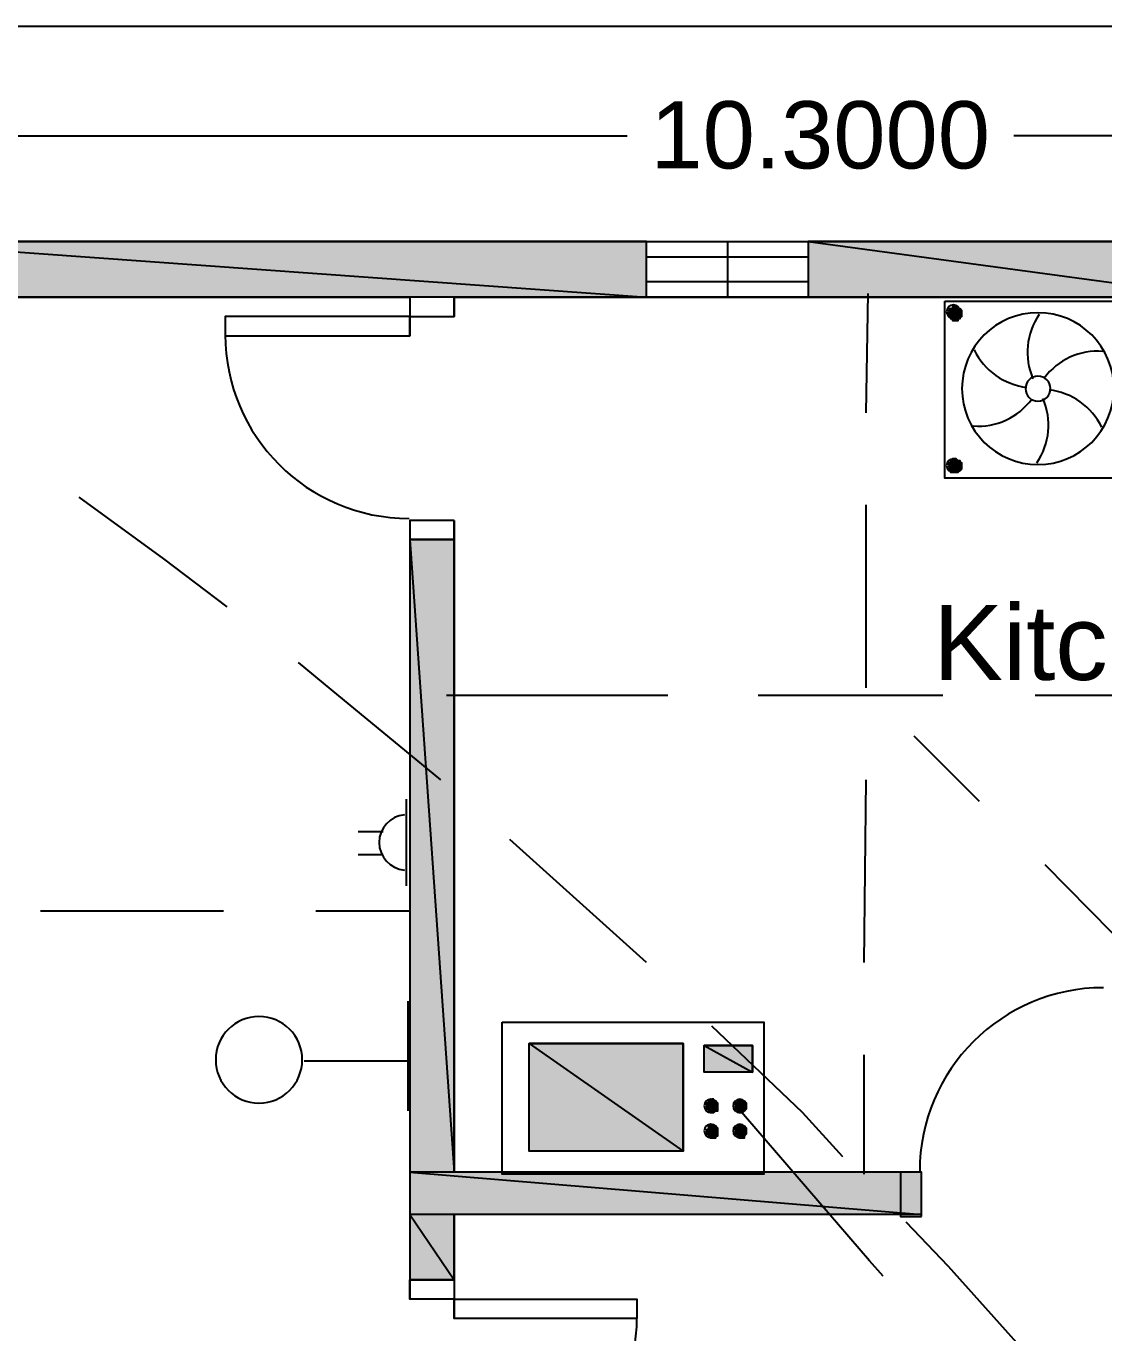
# Model space of a CAD drawing. Header units: millimetres. Extents: x 68 to 342, y 10 to 204.
# Drawn here: x 109.4 to 133.12, y 174.9 to 203.66 of the extents above; entities that cross this region are included whole.
import ezdxf

# ---------------------------------------------------------------- set-up
doc = ezdxf.new("R2010")
doc.units = ezdxf.units.MM
doc.styles.add('Arial$001H0', font='arial.ttf')

msp = doc.modelspace()

# ---------------------------------------------------------------- hatches: boundary and pattern name
at = {"true_color": 0x000008}
h = msp.add_hatch(color=8, dxfattribs=at)
h.paths.add_polyline_path([(123.054, 198.922), (105.993, 198.922), (123.054, 197.694)])
h.paths.add_polyline_path([(105.993, 198.922), (123.054, 197.694), (105.993, 197.694)])
h = msp.add_hatch(color=8, dxfattribs=at)
h.paths.add_polyline_path([(135.669, 198.922), (126.61, 198.922), (135.669, 197.694)])
h.paths.add_polyline_path([(126.61, 198.922), (135.669, 197.694), (126.61, 197.694)])
at = {"true_color": 0x939598}
h = msp.add_hatch(color=252, dxfattribs=at)
h.paths.add_polyline_path([(129.954, 197.44), (129.742, 197.44)])
h.paths.add_polyline_path([(129.742, 197.44), (129.954, 197.44), (129.7, 197.44)])
h = msp.add_hatch(color=252, dxfattribs=at)
h.paths.add_polyline_path([(129.954, 197.44), (129.7, 197.44), (129.996, 197.398)])
h.paths.add_polyline_path([(129.7, 197.44), (129.996, 197.398), (129.7, 197.398)])
h = msp.add_hatch(color=252, dxfattribs=at)
h.paths.add_polyline_path([(129.996, 197.398), (129.7, 197.398), (129.996, 197.355)])
h.paths.add_polyline_path([(129.7, 197.398), (129.996, 197.355), (129.7, 197.355)])
h = msp.add_hatch(color=252, dxfattribs=at)
h.paths.add_polyline_path([(129.996, 197.355), (129.7, 197.355), (129.996, 197.313)])
h.paths.add_polyline_path([(129.7, 197.355), (129.996, 197.313), (129.7, 197.313)])
h = msp.add_hatch(color=252, dxfattribs=at)
h.paths.add_polyline_path([(129.912, 197.482), (129.785, 197.482), (129.912, 197.44)])
h.paths.add_polyline_path([(129.785, 197.482), (129.912, 197.44), (129.742, 197.44)])
h = msp.add_hatch(color=252, dxfattribs=at)
h.paths.add_polyline_path([(129.954, 197.44), (129.742, 197.44)])
h.paths.add_polyline_path([(129.954, 197.44), (129.742, 197.44), (129.912, 197.44)])
h = msp.add_hatch(color=252, dxfattribs=at)
h.paths.add_polyline_path([(129.869, 197.482), (129.827, 197.482)])
h.paths.add_polyline_path([(129.827, 197.482), (129.869, 197.482), (129.785, 197.482)])
h = msp.add_hatch(color=252, dxfattribs=at)
h.paths.add_polyline_path([(129.912, 197.482), (129.785, 197.482)])
h.paths.add_polyline_path([(129.912, 197.482), (129.785, 197.482), (129.869, 197.482)])
h = msp.add_hatch(color=252, dxfattribs=at)
h.paths.add_polyline_path([(129.996, 197.313), (129.7, 197.313), (129.996, 197.271)])
h.paths.add_polyline_path([(129.7, 197.313), (129.996, 197.271), (129.7, 197.271)])
h = msp.add_hatch(color=252, dxfattribs=at)
h.paths.add_polyline_path([(129.954, 197.271), (129.7, 197.271)])
h.paths.add_polyline_path([(129.954, 197.271), (129.7, 197.271), (129.996, 197.271)])
h = msp.add_hatch(color=252, dxfattribs=at)
h.paths.add_polyline_path([(129.954, 197.271), (129.7, 197.271), (129.954, 197.228)])
h.paths.add_polyline_path([(129.7, 197.271), (129.954, 197.228), (129.742, 197.228)])
h = msp.add_hatch(color=252, dxfattribs=at)
h.paths.add_polyline_path([(129.912, 197.228), (129.742, 197.228)])
h.paths.add_polyline_path([(129.912, 197.228), (129.742, 197.228), (129.954, 197.228)])
h = msp.add_hatch(color=252, dxfattribs=at)
h.paths.add_polyline_path([(129.912, 197.228), (129.742, 197.228), (129.912, 197.186)])
h.paths.add_polyline_path([(129.742, 197.228), (129.912, 197.186), (129.785, 197.186)])
h = msp.add_hatch(color=252, dxfattribs=at)
h.paths.add_polyline_path([(129.869, 197.186), (129.785, 197.186)])
h.paths.add_polyline_path([(129.869, 197.186), (129.785, 197.186), (129.912, 197.186)])
h = msp.add_hatch(color=252, dxfattribs=at)
h.paths.add_polyline_path([(129.869, 197.186), (129.785, 197.186)])
h.paths.add_polyline_path([(129.785, 197.186), (129.869, 197.186), (129.827, 197.186)])
h = msp.add_hatch(color=252, dxfattribs=at)
h.paths.add_polyline_path([(129.954, 194.096), (129.742, 194.096), (129.954, 194.053)])
h.paths.add_polyline_path([(129.742, 194.096), (129.954, 194.053), (129.7, 194.053)])
h = msp.add_hatch(color=252, dxfattribs=at)
h.paths.add_polyline_path([(129.996, 194.053), (129.7, 194.053)])
h.paths.add_polyline_path([(129.996, 194.053), (129.7, 194.053), (129.954, 194.053)])
h = msp.add_hatch(color=252, dxfattribs=at)
h.paths.add_polyline_path([(129.996, 194.053), (129.7, 194.053), (129.996, 194.011)])
h.paths.add_polyline_path([(129.7, 194.053), (129.996, 194.011), (129.7, 194.011)])
h = msp.add_hatch(color=252, dxfattribs=at)
h.paths.add_polyline_path([(129.996, 194.011), (129.7, 194.011), (129.996, 193.969)])
h.paths.add_polyline_path([(129.7, 194.011), (129.996, 193.969), (129.7, 193.969)])
h = msp.add_hatch(color=252, dxfattribs=at)
h.paths.add_polyline_path([(129.996, 193.969), (129.7, 193.969), (129.996, 193.926)])
h.paths.add_polyline_path([(129.7, 193.969), (129.996, 193.926), (129.7, 193.926)])
h = msp.add_hatch(color=252, dxfattribs=at)
h.paths.add_polyline_path([(129.996, 193.926), (129.7, 193.926), (129.954, 193.884)])
h.paths.add_polyline_path([(129.7, 193.926), (129.954, 193.884), (129.7, 193.884)])
h = msp.add_hatch(color=252, dxfattribs=at)
h.paths.add_polyline_path([(129.954, 193.884), (129.7, 193.884)])
h.paths.add_polyline_path([(129.7, 193.884), (129.954, 193.884), (129.742, 193.884)])
h = msp.add_hatch(color=252, dxfattribs=at)
h.paths.add_polyline_path([(129.912, 194.096), (129.785, 194.096)])
h.paths.add_polyline_path([(129.785, 194.096), (129.912, 194.096), (129.742, 194.096)])
h = msp.add_hatch(color=252, dxfattribs=at)
h.paths.add_polyline_path([(129.954, 194.096), (129.742, 194.096)])
h.paths.add_polyline_path([(129.954, 194.096), (129.742, 194.096), (129.912, 194.096)])
h = msp.add_hatch(color=252, dxfattribs=at)
h.paths.add_polyline_path([(129.954, 193.884), (129.742, 193.884), (129.912, 193.842)])
h.paths.add_polyline_path([(129.742, 193.884), (129.912, 193.842), (129.742, 193.842)])
h = msp.add_hatch(color=252, dxfattribs=at)
h.paths.add_polyline_path([(129.869, 194.138), (129.827, 194.138)])
h.paths.add_polyline_path([(129.827, 194.138), (129.869, 194.138), (129.785, 194.138)])
h = msp.add_hatch(color=252, dxfattribs=at)
h.paths.add_polyline_path([(129.869, 194.138), (129.785, 194.138), (129.912, 194.096)])
h.paths.add_polyline_path([(129.785, 194.138), (129.912, 194.096), (129.785, 194.096)])
h = msp.add_hatch(color=252, dxfattribs=at)
h.paths.add_polyline_path([(129.912, 193.842), (129.742, 193.842)])
h.paths.add_polyline_path([(129.742, 193.842), (129.912, 193.842), (129.785, 193.842)])
h = msp.add_hatch(color=252, dxfattribs=at)
h.paths.add_polyline_path([(129.869, 193.842), (129.785, 193.842)])
h.paths.add_polyline_path([(129.869, 193.842), (129.785, 193.842), (129.912, 193.842)])
h = msp.add_hatch(color=252, dxfattribs=at)
h.paths.add_polyline_path([(129.869, 193.842), (129.785, 193.842)])
h.paths.add_polyline_path([(129.785, 193.842), (129.869, 193.842), (129.827, 193.842)])
at = {"true_color": 0x000008}
h = msp.add_hatch(color=8, dxfattribs=at)
h.paths.add_polyline_path([(118.82, 192.36), (117.847, 192.36), (118.82, 178.432)])
h.paths.add_polyline_path([(117.847, 192.36), (118.82, 178.432), (117.847, 178.432)])
at = {"true_color": 0x000007}
h = msp.add_hatch(color=7, dxfattribs=at)
h.paths.add_polyline_path([(123.858, 181.269), (120.471, 181.269), (123.858, 178.898)])
h.paths.add_polyline_path([(120.471, 181.269), (123.858, 178.898), (120.471, 178.898)])
h = msp.add_hatch(color=7, dxfattribs=at)
h.paths.add_polyline_path([(125.382, 181.226), (124.324, 181.226), (125.382, 180.634)])
h.paths.add_polyline_path([(124.324, 181.226), (125.382, 180.634), (124.324, 180.634)])
h = msp.add_hatch(color=7, dxfattribs=at)
h.paths.add_polyline_path([(124.62, 179.956), (124.408, 179.956)])
h.paths.add_polyline_path([(124.408, 179.956), (124.62, 179.956), (124.366, 179.956)])
h = msp.add_hatch(color=7, dxfattribs=at)
h.paths.add_polyline_path([(124.62, 179.956), (124.366, 179.956), (124.62, 179.914)])
h.paths.add_polyline_path([(124.366, 179.956), (124.62, 179.914), (124.366, 179.914)])
h = msp.add_hatch(color=7, dxfattribs=at)
h.paths.add_polyline_path([(124.62, 179.914), (124.366, 179.914), (124.62, 179.872)])
h.paths.add_polyline_path([(124.366, 179.914), (124.62, 179.872), (124.366, 179.872)])
h = msp.add_hatch(color=7, dxfattribs=at)
h.paths.add_polyline_path([(124.62, 179.872), (124.366, 179.872), (124.62, 179.829)])
h.paths.add_polyline_path([(124.366, 179.872), (124.62, 179.829), (124.366, 179.829)])
h = msp.add_hatch(color=7, dxfattribs=at)
h.paths.add_polyline_path([(124.62, 179.829), (124.366, 179.829)])
h.paths.add_polyline_path([(124.366, 179.829), (124.62, 179.829), (124.408, 179.829)])
h = msp.add_hatch(color=7, dxfattribs=at)
h.paths.add_polyline_path([(124.578, 179.999), (124.451, 179.999)])
h.paths.add_polyline_path([(124.451, 179.999), (124.578, 179.999), (124.408, 179.999)])
h = msp.add_hatch(color=7, dxfattribs=at)
h.paths.add_polyline_path([(124.578, 179.999), (124.408, 179.999), (124.62, 179.956)])
h.paths.add_polyline_path([(124.408, 179.999), (124.62, 179.956), (124.408, 179.956)])
h = msp.add_hatch(color=7, dxfattribs=at)
h.paths.add_polyline_path([(124.62, 179.829), (124.408, 179.829), (124.62, 179.787)])
h.paths.add_polyline_path([(124.408, 179.829), (124.62, 179.787), (124.408, 179.787)])
h = msp.add_hatch(color=7, dxfattribs=at)
h.paths.add_polyline_path([(124.578, 179.787), (124.408, 179.787)])
h.paths.add_polyline_path([(124.578, 179.787), (124.408, 179.787), (124.62, 179.787)])
h = msp.add_hatch(color=7, dxfattribs=at)
h.paths.add_polyline_path([(124.578, 179.787), (124.408, 179.787)])
h.paths.add_polyline_path([(124.408, 179.787), (124.578, 179.787), (124.451, 179.787)])
h = msp.add_hatch(color=7, dxfattribs=at)
h.paths.add_polyline_path([(124.535, 180.041), (124.493, 180.041), (124.535, 179.999)])
h.paths.add_polyline_path([(124.493, 180.041), (124.535, 179.999), (124.451, 179.999)])
h = msp.add_hatch(color=7, dxfattribs=at)
h.paths.add_polyline_path([(124.578, 179.999), (124.451, 179.999)])
h.paths.add_polyline_path([(124.578, 179.999), (124.451, 179.999), (124.535, 179.999)])
h = msp.add_hatch(color=7, dxfattribs=at)
h.paths.add_polyline_path([(124.578, 179.787), (124.451, 179.787), (124.535, 179.745)])
h.paths.add_polyline_path([(124.451, 179.787), (124.535, 179.745), (124.451, 179.745)])
h = msp.add_hatch(color=7, dxfattribs=at)
h.paths.add_polyline_path([(125.213, 179.956), (125.043, 179.956), (125.255, 179.956)])
h.paths.add_polyline_path([(125.043, 179.956), (125.255, 179.956), (125.001, 179.956)])
h = msp.add_hatch(color=7, dxfattribs=at)
h.paths.add_polyline_path([(125.255, 179.956), (125.001, 179.956), (125.255, 179.914)])
h.paths.add_polyline_path([(125.001, 179.956), (125.255, 179.914), (125.001, 179.914)])
h = msp.add_hatch(color=7, dxfattribs=at)
h.paths.add_polyline_path([(125.255, 179.914), (125.001, 179.914), (125.255, 179.872)])
h.paths.add_polyline_path([(125.001, 179.914), (125.255, 179.872), (125.001, 179.872)])
h = msp.add_hatch(color=7, dxfattribs=at)
h.paths.add_polyline_path([(125.255, 179.872), (125.001, 179.872), (125.255, 179.829)])
h.paths.add_polyline_path([(125.001, 179.872), (125.255, 179.829), (125.001, 179.829)])
h = msp.add_hatch(color=7, dxfattribs=at)
h.paths.add_polyline_path([(125.255, 179.829), (125.001, 179.829), (125.213, 179.787)])
h.paths.add_polyline_path([(125.001, 179.829), (125.213, 179.787), (125.043, 179.787)])
h = msp.add_hatch(color=7, dxfattribs=at)
h.paths.add_polyline_path([(125.213, 179.999), (125.086, 179.999)])
h.paths.add_polyline_path([(125.086, 179.999), (125.213, 179.999), (125.043, 179.999)])
h = msp.add_hatch(color=7, dxfattribs=at)
h.paths.add_polyline_path([(125.213, 179.999), (125.043, 179.999), (125.213, 179.956)])
h.paths.add_polyline_path([(125.043, 179.999), (125.213, 179.956), (125.043, 179.956)])
h = msp.add_hatch(color=7, dxfattribs=at)
h.paths.add_polyline_path([(125.213, 179.787), (125.043, 179.787)])
h.paths.add_polyline_path([(125.043, 179.787), (125.213, 179.787), (125.086, 179.787)])
h = msp.add_hatch(color=7, dxfattribs=at)
h.paths.add_polyline_path([(125.17, 179.999), (125.128, 180.041)])
h.paths.add_polyline_path([(125.128, 180.041), (125.17, 179.999), (125.086, 179.999)])
h = msp.add_hatch(color=7, dxfattribs=at)
h.paths.add_polyline_path([(125.213, 179.999), (125.086, 179.999)])
h.paths.add_polyline_path([(125.213, 179.999), (125.086, 179.999), (125.17, 179.999)])
h = msp.add_hatch(color=7, dxfattribs=at)
h.paths.add_polyline_path([(125.213, 179.787), (125.086, 179.787), (125.17, 179.745)])
h.paths.add_polyline_path([(125.086, 179.787), (125.17, 179.745), (125.086, 179.745)])
h = msp.add_hatch(color=7, dxfattribs=at)
h.paths.add_polyline_path([(124.535, 179.745), (124.451, 179.745)])
h.paths.add_polyline_path([(124.451, 179.745), (124.535, 179.745), (124.493, 179.745)])
h = msp.add_hatch(color=7, dxfattribs=at)
h.paths.add_polyline_path([(125.128, 179.745), (125.086, 179.745)])
h.paths.add_polyline_path([(125.128, 179.745), (125.086, 179.745), (125.17, 179.745)])
h = msp.add_hatch(color=7, dxfattribs=at)
h.paths.add_polyline_path([(124.62, 179.406), (124.408, 179.406), (124.62, 179.364)])
h.paths.add_polyline_path([(124.408, 179.406), (124.62, 179.364), (124.366, 179.364)])
h = msp.add_hatch(color=7, dxfattribs=at)
h.paths.add_polyline_path([(124.62, 179.364), (124.366, 179.364), (124.62, 179.321)])
h.paths.add_polyline_path([(124.366, 179.364), (124.62, 179.321), (124.366, 179.321)])
h = msp.add_hatch(color=7, dxfattribs=at)
h.paths.add_polyline_path([(124.62, 179.321), (124.366, 179.321), (124.62, 179.279)])
h.paths.add_polyline_path([(124.366, 179.321), (124.62, 179.279), (124.366, 179.279)])
h = msp.add_hatch(color=7, dxfattribs=at)
h.paths.add_polyline_path([(124.62, 179.279), (124.366, 179.279)])
h.paths.add_polyline_path([(124.366, 179.279), (124.62, 179.279), (124.408, 179.279)])
h = msp.add_hatch(color=7, dxfattribs=at)
h.paths.add_polyline_path([(124.578, 179.448), (124.451, 179.448)])
h.paths.add_polyline_path([(124.451, 179.448), (124.578, 179.448), (124.408, 179.448)])
h = msp.add_hatch(color=7, dxfattribs=at)
h.paths.add_polyline_path([(124.578, 179.448), (124.408, 179.448), (124.62, 179.406)])
h.paths.add_polyline_path([(124.408, 179.448), (124.62, 179.406), (124.408, 179.406)])
h = msp.add_hatch(color=7, dxfattribs=at)
h.paths.add_polyline_path([(124.62, 179.279), (124.408, 179.279), (124.62, 179.237)])
h.paths.add_polyline_path([(124.408, 179.279), (124.62, 179.237), (124.408, 179.237)])
h = msp.add_hatch(color=7, dxfattribs=at)
h.paths.add_polyline_path([(124.578, 179.237), (124.408, 179.237)])
h.paths.add_polyline_path([(124.578, 179.237), (124.408, 179.237), (124.62, 179.237)])
h = msp.add_hatch(color=7, dxfattribs=at)
h.paths.add_polyline_path([(124.578, 179.237), (124.408, 179.237), (124.578, 179.194)])
h.paths.add_polyline_path([(124.408, 179.237), (124.578, 179.194), (124.451, 179.194)])
h = msp.add_hatch(color=7, dxfattribs=at)
h.paths.add_polyline_path([(124.535, 179.448), (124.493, 179.448)])
h.paths.add_polyline_path([(124.493, 179.448), (124.535, 179.448), (124.451, 179.448)])
h = msp.add_hatch(color=7, dxfattribs=at)
h.paths.add_polyline_path([(124.578, 179.448), (124.451, 179.448)])
h.paths.add_polyline_path([(124.578, 179.448), (124.451, 179.448), (124.535, 179.448)])
h = msp.add_hatch(color=7, dxfattribs=at)
h.paths.add_polyline_path([(125.213, 179.406), (125.043, 179.406), (125.255, 179.406)])
h.paths.add_polyline_path([(125.043, 179.406), (125.255, 179.406), (125.001, 179.406)])
h = msp.add_hatch(color=7, dxfattribs=at)
h.paths.add_polyline_path([(125.255, 179.406), (125.001, 179.406), (125.255, 179.364)])
h.paths.add_polyline_path([(125.001, 179.406), (125.255, 179.364), (125.001, 179.364)])
h = msp.add_hatch(color=7, dxfattribs=at)
h.paths.add_polyline_path([(125.255, 179.364), (125.001, 179.364), (125.255, 179.321)])
h.paths.add_polyline_path([(125.001, 179.364), (125.255, 179.321), (125.001, 179.321)])
h = msp.add_hatch(color=7, dxfattribs=at)
h.paths.add_polyline_path([(125.255, 179.321), (125.001, 179.321), (125.255, 179.279)])
h.paths.add_polyline_path([(125.001, 179.321), (125.255, 179.279), (125.001, 179.279)])
h = msp.add_hatch(color=7, dxfattribs=at)
h.paths.add_polyline_path([(125.255, 179.279), (125.001, 179.279), (125.213, 179.237)])
h.paths.add_polyline_path([(125.001, 179.279), (125.213, 179.237), (125.043, 179.237)])
h = msp.add_hatch(color=7, dxfattribs=at)
h.paths.add_polyline_path([(125.213, 179.448), (125.086, 179.448)])
h.paths.add_polyline_path([(125.086, 179.448), (125.213, 179.448), (125.043, 179.448)])
h = msp.add_hatch(color=7, dxfattribs=at)
h.paths.add_polyline_path([(125.213, 179.448), (125.043, 179.448), (125.213, 179.406)])
h.paths.add_polyline_path([(125.043, 179.448), (125.213, 179.406), (125.043, 179.406)])
h = msp.add_hatch(color=7, dxfattribs=at)
h.paths.add_polyline_path([(125.213, 179.237), (125.043, 179.237), (125.213, 179.194)])
h.paths.add_polyline_path([(125.043, 179.237), (125.213, 179.194), (125.086, 179.194)])
h = msp.add_hatch(color=7, dxfattribs=at)
h.paths.add_polyline_path([(125.17, 179.448), (125.128, 179.448)])
h.paths.add_polyline_path([(125.128, 179.448), (125.17, 179.448), (125.086, 179.448)])
h = msp.add_hatch(color=7, dxfattribs=at)
h.paths.add_polyline_path([(125.213, 179.448), (125.086, 179.448)])
h.paths.add_polyline_path([(125.213, 179.448), (125.086, 179.448), (125.17, 179.448)])
h = msp.add_hatch(color=7, dxfattribs=at)
h.paths.add_polyline_path([(124.535, 179.194), (124.451, 179.194)])
h.paths.add_polyline_path([(124.535, 179.194), (124.451, 179.194), (124.578, 179.194)])
h = msp.add_hatch(color=7, dxfattribs=at)
h.paths.add_polyline_path([(124.535, 179.194), (124.451, 179.194)])
h.paths.add_polyline_path([(124.451, 179.194), (124.535, 179.194), (124.493, 179.194)])
h = msp.add_hatch(color=7, dxfattribs=at)
h.paths.add_polyline_path([(125.17, 179.194), (125.086, 179.194)])
h.paths.add_polyline_path([(125.17, 179.194), (125.086, 179.194), (125.213, 179.194)])
h = msp.add_hatch(color=7, dxfattribs=at)
h.paths.add_polyline_path([(125.128, 179.194), (125.086, 179.194)])
h.paths.add_polyline_path([(125.128, 179.194), (125.086, 179.194), (125.17, 179.194)])
at = {"true_color": 0x000008}
h = msp.add_hatch(color=8, dxfattribs=at)
h.paths.add_polyline_path([(129.107, 178.432), (117.847, 178.432), (129.107, 177.501)])
h.paths.add_polyline_path([(117.847, 178.432), (129.107, 177.501), (117.847, 177.501)])
h = msp.add_hatch(color=8, dxfattribs=at)
h.paths.add_polyline_path([(118.82, 177.501), (117.847, 177.501), (118.82, 176.062)])
h.paths.add_polyline_path([(117.847, 177.501), (118.82, 176.062), (117.847, 176.062)])

# ---------------------------------------------------------------- linework, layer by layer
at = {"color": 7, "linetype": 'Continuous', "lineweight": 25, "true_color": 0x000007}
for p, q in [((78.604, 201.25), (122.63, 201.25)), ((175.166, 201.25), (131.139, 201.25)), ((87.451, 197.694), (117.847, 197.694)), ((87.451, 197.694), (117.847, 197.694)), ((107.856, 197.694), (109.719, 197.694)), ((117.847, 197.694), (117.847, 196.847)), ((118.82, 197.694), (130.928, 197.694)), ((118.82, 197.694), (118.82, 197.271)), ((118.82, 197.694), (130.928, 197.694)), ((118.82, 197.271), (118.82, 197.694)), ((130.928, 197.694), (131.901, 197.694)), ((131.901, 197.694), (143.077, 197.694)), ((117.847, 192.783), (117.847, 175.638)), ((118.82, 192.783), (118.82, 178.432)), ((117.762, 186.645), (117.762, 184.74)), ((117.254, 185.925), (116.704, 185.925)), ((117.254, 185.417), (116.704, 185.417)), ((117.804, 179.787), (117.804, 182.2)), ((115.518, 180.888), (117.804, 180.888)), ((118.82, 177.501), (118.82, 175.215)), ((129.107, 177.501), (118.82, 177.501))]:
    msp.add_line(p, q, dxfattribs=at)
at = {"color": 3, "linetype": 'Continuous', "lineweight": 25, "true_color": 0x000003}
for p, q in [((123.054, 198.922), (126.61, 198.922)), ((123.054, 197.694), (123.054, 198.922)), ((124.832, 198.922), (124.832, 197.694)), ((123.054, 198.583), (126.61, 198.583)), ((126.61, 198.033), (123.054, 198.033))]:
    msp.add_line(p, q, dxfattribs=at)
at = {"color": 5, "linetype": 'Continuous', "lineweight": 25, "true_color": 0x000005}
for p, q in [((127.922, 197.779), (127.88, 195.154)), ((127.88, 193.122), (127.88, 189.1)), ((123.519, 188.931), (118.651, 188.931)), ((129.573, 188.931), (125.509, 188.931)), ((135.627, 188.931), (131.605, 188.931)), ((128.938, 188.042), (130.377, 186.603)), ((127.88, 187.068), (127.837, 183.047)), ((131.817, 185.206), (134.653, 182.327)), ((109.719, 184.19), (113.74, 184.19)), ((115.772, 184.19), (117.847, 184.19)), ((127.837, 181.015), (127.837, 178.39))]:
    msp.add_line(p, q, dxfattribs=at)
at = {"color": 1, "linetype": 'Continuous', "lineweight": 25, "true_color": 0x000001}
msp.add_line((123.054, 183.047), (120.048, 185.756), dxfattribs=at)
at = {"color": 7, "linetype": 'Continuous', "lineweight": 25, "true_color": 0x000007}
for points in [[(68.19, 203.663), (303.309, 203.663), (303.309, 10.03), (68.19, 10.03)], [(129.615, 197.609), (133.722, 197.609), (133.722, 193.715), (129.615, 193.715)], [(119.879, 181.734), (125.636, 181.734), (125.636, 178.39), (119.879, 178.39)], [(120.471, 181.269), (123.858, 181.269), (123.858, 178.898), (120.471, 178.898)], [(124.324, 181.226), (125.382, 181.226), (125.382, 180.634), (124.324, 180.634)]]:
    msp.add_lwpolyline(points, close=True, dxfattribs=at)
for points in [[(77.164, 198.922), (176.648, 198.922), (176.648, 137.454)], [(131.901, 197.694), (143.077, 197.694), (143.077, 197.271)], [(129.107, 178.432), (118.82, 178.432), (118.82, 192.783)]]:
    msp.add_lwpolyline(points, dxfattribs=at)
at = {"color": 8, "linetype": 'Continuous', "lineweight": -2, "true_color": 0x000008}
for points in [[(123.054, 198.922), (105.993, 198.922), (123.054, 197.694)], [(135.669, 198.922), (126.61, 198.922), (135.669, 197.694)], [(118.82, 192.36), (117.847, 192.36), (118.82, 178.432)], [(129.107, 178.432), (117.847, 178.432), (129.107, 177.501)], [(118.82, 177.501), (117.847, 177.501), (118.82, 176.062)]]:
    msp.add_lwpolyline(points, close=True, dxfattribs=at)
for points in [[(105.993, 198.922), (123.054, 197.694), (105.993, 197.694)], [(126.61, 198.922), (135.669, 197.694), (126.61, 197.694)], [(117.847, 192.36), (118.82, 178.432), (117.847, 178.432)], [(117.847, 178.432), (129.107, 177.501), (117.847, 177.501)], [(117.847, 177.501), (118.82, 176.062), (117.847, 176.062)]]:
    msp.add_lwpolyline(points, dxfattribs=at)
at = {"color": 3, "linetype": 'Continuous', "lineweight": 25, "true_color": 0x000003}
msp.add_lwpolyline([(126.61, 198.922), (126.61, 197.694), (123.054, 197.694)], dxfattribs=at)
at = {"color": 2, "linetype": 'Continuous', "lineweight": 25, "true_color": 0x000002}
for points in [[(118.82, 197.694), (117.847, 197.694), (117.847, 197.271), (118.82, 197.271)], [(117.847, 197.271), (113.783, 197.271), (113.783, 196.847), (117.847, 196.847)], [(118.82, 192.783), (117.847, 192.783), (117.847, 192.36), (118.82, 192.36)], [(129.107, 177.459), (129.107, 178.432), (128.642, 178.432), (128.642, 177.459)], [(117.847, 176.062), (118.82, 176.062), (118.82, 175.638), (117.847, 175.638)], [(118.82, 175.638), (122.842, 175.638), (122.842, 175.215), (118.82, 175.215)]]:
    msp.add_lwpolyline(points, close=True, dxfattribs=at)
at = {"color": 252, "linetype": 'Continuous', "lineweight": -2, "true_color": 0x939598}
for points in [[(129.742, 197.44), (129.954, 197.44), (129.7, 197.44)], [(129.7, 197.44), (129.996, 197.398), (129.7, 197.398)], [(129.7, 197.398), (129.996, 197.355), (129.7, 197.355)], [(129.996, 197.355), (129.996, 197.355), (129.7, 197.355)], [(129.7, 197.355), (129.996, 197.313), (129.7, 197.313)], [(129.785, 197.482), (129.912, 197.44), (129.742, 197.44)], [(129.954, 197.44), (129.742, 197.44), (129.912, 197.44)], [(129.827, 197.482), (129.869, 197.482), (129.785, 197.482)], [(129.912, 197.482), (129.785, 197.482), (129.869, 197.482)], [(129.7, 197.313), (129.996, 197.271), (129.7, 197.271)], [(129.954, 197.271), (129.7, 197.271), (129.996, 197.271)], [(129.7, 197.271), (129.954, 197.228), (129.742, 197.228)], [(129.912, 197.228), (129.742, 197.228), (129.954, 197.228)], [(129.742, 197.228), (129.912, 197.186), (129.785, 197.186)], [(129.869, 197.186), (129.785, 197.186), (129.912, 197.186)], [(129.785, 197.186), (129.869, 197.186), (129.827, 197.186)], [(129.742, 194.096), (129.954, 194.053), (129.7, 194.053)], [(129.996, 194.053), (129.7, 194.053), (129.954, 194.053)], [(129.7, 194.053), (129.996, 194.011), (129.7, 194.011)], [(129.7, 194.011), (129.996, 193.969), (129.7, 193.969)], [(129.996, 193.969), (129.996, 193.969), (129.7, 193.969)], [(129.7, 193.969), (129.996, 193.926), (129.7, 193.926)], [(129.7, 193.926), (129.954, 193.884), (129.7, 193.884)], [(129.7, 193.884), (129.954, 193.884), (129.742, 193.884)], [(129.785, 194.096), (129.912, 194.096), (129.742, 194.096)], [(129.954, 194.096), (129.742, 194.096), (129.912, 194.096)], [(129.742, 193.884), (129.912, 193.842), (129.742, 193.842)], [(129.827, 194.138), (129.869, 194.138), (129.785, 194.138)], [(129.785, 194.138), (129.912, 194.096), (129.785, 194.096)], [(129.742, 193.842), (129.912, 193.842), (129.785, 193.842)], [(129.869, 193.842), (129.785, 193.842), (129.912, 193.842)], [(129.785, 193.842), (129.869, 193.842), (129.827, 193.842)]]:
    msp.add_lwpolyline(points, dxfattribs=at)
for points in [[(129.954, 197.44), (129.7, 197.44), (129.996, 197.398)], [(129.996, 197.398), (129.7, 197.398), (129.996, 197.355)], [(129.7, 197.355), (129.996, 197.355), (129.996, 197.355)], [(129.996, 197.355), (129.7, 197.355), (129.996, 197.313)], [(129.954, 197.44), (129.954, 197.44), (129.742, 197.44)], [(129.954, 197.44), (129.742, 197.44)], [(129.912, 197.482), (129.912, 197.482), (129.785, 197.482)], [(129.912, 197.482), (129.785, 197.482), (129.912, 197.44)], [(129.869, 197.482), (129.827, 197.482)], [(129.996, 197.313), (129.7, 197.313), (129.996, 197.271)], [(129.954, 197.271), (129.954, 197.271), (129.7, 197.271)], [(129.954, 197.271), (129.7, 197.271), (129.954, 197.228)], [(129.912, 197.228), (129.912, 197.228), (129.742, 197.228)], [(129.912, 197.228), (129.742, 197.228), (129.912, 197.186)], [(129.869, 197.186), (129.869, 197.186), (129.785, 197.186)], [(129.869, 197.186), (129.785, 197.186)], [(129.996, 194.053), (129.996, 194.053), (129.7, 194.053)], [(129.996, 194.053), (129.7, 194.053), (129.996, 194.011)], [(129.996, 194.011), (129.7, 194.011), (129.996, 193.969)], [(129.7, 193.969), (129.996, 193.969), (129.996, 193.969)], [(129.996, 193.969), (129.7, 193.969), (129.996, 193.926)], [(129.996, 193.926), (129.7, 193.926), (129.954, 193.884)], [(129.954, 193.884), (129.7, 193.884)], [(129.954, 194.096), (129.954, 194.096), (129.742, 194.096)], [(129.954, 194.096), (129.742, 194.096), (129.954, 194.053)], [(129.954, 193.884), (129.742, 193.884), (129.912, 193.842)], [(129.869, 194.138), (129.785, 194.138), (129.912, 194.096)], [(129.912, 194.096), (129.785, 194.096)], [(129.869, 194.138), (129.827, 194.138)], [(129.912, 193.842), (129.742, 193.842)], [(129.869, 193.842), (129.869, 193.842), (129.785, 193.842)], [(129.869, 193.842), (129.785, 193.842)]]:
    msp.add_lwpolyline(points, close=True, dxfattribs=at)
at = {"color": 1, "linetype": 'Continuous', "lineweight": 25, "true_color": 0x000001}
for points in [[(113.825, 190.878), (112.428, 191.937), (110.565, 193.291)], [(118.524, 187.068), (116.111, 189.058), (115.391, 189.651)], [(127.372, 178.771), (126.483, 179.745), (124.493, 181.65)], [(128.261, 176.146), (127.964, 176.485), (125.001, 179.914)], [(131.52, 174.326), (129.7, 176.358), (128.769, 177.332)]]:
    msp.add_lwpolyline(points, dxfattribs=at)
at = {"color": 7, "linetype": 'Continuous', "lineweight": -2, "true_color": 0x000007}
for points in [[(123.858, 181.269), (120.471, 181.269), (123.858, 178.898)], [(125.382, 181.226), (124.324, 181.226), (125.382, 180.634)], [(124.62, 179.956), (124.366, 179.956), (124.62, 179.914)], [(124.62, 179.914), (124.366, 179.914), (124.62, 179.872)], [(124.366, 179.872), (124.62, 179.872), (124.62, 179.872)], [(124.62, 179.872), (124.366, 179.872), (124.62, 179.829)], [(124.62, 179.829), (124.366, 179.829)], [(124.578, 179.999), (124.408, 179.999), (124.62, 179.956)], [(124.408, 179.956), (124.62, 179.956), (124.62, 179.956)], [(124.62, 179.956), (124.408, 179.956)], [(124.62, 179.829), (124.408, 179.829), (124.62, 179.787)], [(124.578, 179.787), (124.578, 179.787), (124.408, 179.787)], [(124.578, 179.787), (124.408, 179.787)], [(124.578, 179.999), (124.578, 179.999), (124.451, 179.999)], [(124.578, 179.999), (124.451, 179.999)], [(124.578, 179.787), (124.451, 179.787), (124.535, 179.745)], [(124.535, 180.041), (124.493, 180.041), (124.535, 179.999)], [(125.001, 179.956), (125.255, 179.956), (125.255, 179.956)], [(125.255, 179.956), (125.001, 179.956), (125.255, 179.914)], [(125.255, 179.914), (125.001, 179.914), (125.255, 179.872)], [(125.001, 179.872), (125.255, 179.872), (125.255, 179.872)], [(125.255, 179.872), (125.001, 179.872), (125.255, 179.829)], [(125.001, 179.829), (125.255, 179.829), (125.255, 179.829)], [(125.255, 179.829), (125.001, 179.829), (125.213, 179.787)], [(125.213, 179.999), (125.043, 179.999), (125.213, 179.956)], [(125.213, 179.956), (125.043, 179.956), (125.255, 179.956)], [(125.043, 179.787), (125.213, 179.787), (125.213, 179.787)], [(125.213, 179.787), (125.043, 179.787)], [(125.213, 179.999), (125.213, 179.999), (125.086, 179.999)], [(125.213, 179.999), (125.086, 179.999)], [(125.213, 179.787), (125.086, 179.787), (125.17, 179.745)], [(125.17, 179.999), (125.128, 180.041)], [(124.535, 179.745), (124.451, 179.745)], [(125.128, 179.745), (125.128, 179.745), (125.086, 179.745)], [(124.366, 179.364), (124.62, 179.364), (124.62, 179.364)], [(124.62, 179.364), (124.366, 179.364), (124.62, 179.321)], [(124.366, 179.321), (124.62, 179.321), (124.62, 179.321)], [(124.62, 179.321), (124.366, 179.321), (124.62, 179.279)], [(124.62, 179.279), (124.366, 179.279)], [(124.578, 179.448), (124.408, 179.448), (124.62, 179.406)], [(124.408, 179.406), (124.62, 179.406), (124.62, 179.406)], [(124.62, 179.406), (124.408, 179.406), (124.62, 179.364)], [(124.62, 179.279), (124.408, 179.279), (124.62, 179.237)], [(124.578, 179.237), (124.578, 179.237), (124.408, 179.237)], [(124.578, 179.237), (124.408, 179.237), (124.578, 179.194)], [(124.578, 179.448), (124.578, 179.448), (124.451, 179.448)], [(124.578, 179.448), (124.451, 179.448)], [(124.535, 179.448), (124.493, 179.448)], [(125.255, 179.406), (125.001, 179.406), (125.255, 179.364)], [(125.001, 179.364), (125.255, 179.364), (125.255, 179.364)], [(125.255, 179.364), (125.001, 179.364), (125.255, 179.321)], [(125.001, 179.321), (125.255, 179.321), (125.255, 179.321)], [(125.255, 179.321), (125.001, 179.321), (125.255, 179.279)], [(125.001, 179.279), (125.255, 179.279), (125.255, 179.279)], [(125.255, 179.279), (125.001, 179.279), (125.213, 179.237)], [(125.213, 179.448), (125.043, 179.448), (125.213, 179.406)], [(125.213, 179.406), (125.043, 179.406), (125.255, 179.406)], [(125.043, 179.237), (125.213, 179.237), (125.213, 179.237)], [(125.213, 179.237), (125.043, 179.237), (125.213, 179.194)], [(125.213, 179.448), (125.213, 179.448), (125.086, 179.448)], [(125.213, 179.448), (125.086, 179.448)], [(125.17, 179.448), (125.128, 179.448)], [(124.535, 179.194), (124.535, 179.194), (124.451, 179.194)], [(124.535, 179.194), (124.451, 179.194)], [(125.17, 179.194), (125.17, 179.194), (125.086, 179.194)], [(125.128, 179.194), (125.128, 179.194), (125.086, 179.194)]]:
    msp.add_lwpolyline(points, close=True, dxfattribs=at)
for points in [[(120.471, 181.269), (123.858, 178.898), (120.471, 178.898)], [(124.324, 181.226), (125.382, 180.634), (124.324, 180.634)], [(124.408, 179.956), (124.62, 179.956), (124.366, 179.956)], [(124.366, 179.956), (124.62, 179.914), (124.366, 179.914)], [(124.366, 179.914), (124.62, 179.872), (124.366, 179.872)], [(124.62, 179.872), (124.62, 179.872), (124.366, 179.872)], [(124.366, 179.872), (124.62, 179.829), (124.366, 179.829)], [(124.366, 179.829), (124.62, 179.829), (124.408, 179.829)], [(124.451, 179.999), (124.578, 179.999), (124.408, 179.999)], [(124.408, 179.999), (124.62, 179.956), (124.408, 179.956)], [(124.62, 179.956), (124.62, 179.956), (124.408, 179.956)], [(124.408, 179.829), (124.62, 179.787), (124.408, 179.787)], [(124.578, 179.787), (124.408, 179.787), (124.62, 179.787)], [(124.408, 179.787), (124.578, 179.787), (124.451, 179.787)], [(124.493, 180.041), (124.535, 179.999), (124.451, 179.999)], [(124.578, 179.999), (124.451, 179.999), (124.535, 179.999)], [(124.451, 179.787), (124.535, 179.745), (124.451, 179.745)], [(125.043, 179.956), (125.255, 179.956), (125.001, 179.956)], [(125.255, 179.956), (125.255, 179.956), (125.001, 179.956)], [(125.001, 179.956), (125.255, 179.914), (125.001, 179.914)], [(125.001, 179.914), (125.255, 179.872), (125.001, 179.872)], [(125.255, 179.872), (125.255, 179.872), (125.001, 179.872)], [(125.001, 179.872), (125.255, 179.829), (125.001, 179.829)], [(125.255, 179.829), (125.255, 179.829), (125.001, 179.829)], [(125.001, 179.829), (125.213, 179.787), (125.043, 179.787)], [(125.086, 179.999), (125.213, 179.999), (125.043, 179.999)], [(125.043, 179.999), (125.213, 179.956), (125.043, 179.956)], [(125.213, 179.787), (125.213, 179.787), (125.043, 179.787)], [(125.043, 179.787), (125.213, 179.787), (125.086, 179.787)], [(125.128, 180.041), (125.17, 179.999), (125.086, 179.999)], [(125.213, 179.999), (125.086, 179.999), (125.17, 179.999)], [(125.086, 179.787), (125.17, 179.745), (125.086, 179.745)], [(124.451, 179.745), (124.535, 179.745), (124.493, 179.745)], [(125.128, 179.745), (125.086, 179.745), (125.17, 179.745)], [(124.408, 179.406), (124.62, 179.364), (124.366, 179.364)], [(124.62, 179.364), (124.62, 179.364), (124.366, 179.364)], [(124.366, 179.364), (124.62, 179.321), (124.366, 179.321)], [(124.62, 179.321), (124.62, 179.321), (124.366, 179.321)], [(124.366, 179.321), (124.62, 179.279), (124.366, 179.279)], [(124.366, 179.279), (124.62, 179.279), (124.408, 179.279)], [(124.451, 179.448), (124.578, 179.448), (124.408, 179.448)], [(124.408, 179.448), (124.62, 179.406), (124.408, 179.406)], [(124.62, 179.406), (124.62, 179.406), (124.408, 179.406)], [(124.408, 179.279), (124.62, 179.237), (124.408, 179.237)], [(124.578, 179.237), (124.408, 179.237), (124.62, 179.237)], [(124.408, 179.237), (124.578, 179.194), (124.451, 179.194)], [(124.493, 179.448), (124.535, 179.448), (124.451, 179.448)], [(124.578, 179.448), (124.451, 179.448), (124.535, 179.448)], [(125.043, 179.406), (125.255, 179.406), (125.001, 179.406)], [(125.001, 179.406), (125.255, 179.364), (125.001, 179.364)], [(125.255, 179.364), (125.255, 179.364), (125.001, 179.364)], [(125.001, 179.364), (125.255, 179.321), (125.001, 179.321)], [(125.255, 179.321), (125.255, 179.321), (125.001, 179.321)], [(125.001, 179.321), (125.255, 179.279), (125.001, 179.279)], [(125.255, 179.279), (125.255, 179.279), (125.001, 179.279)], [(125.001, 179.279), (125.213, 179.237), (125.043, 179.237)], [(125.086, 179.448), (125.213, 179.448), (125.043, 179.448)], [(125.043, 179.448), (125.213, 179.406), (125.043, 179.406)], [(125.213, 179.237), (125.213, 179.237), (125.043, 179.237)], [(125.043, 179.237), (125.213, 179.194), (125.086, 179.194)], [(125.128, 179.448), (125.17, 179.448), (125.086, 179.448)], [(125.213, 179.448), (125.086, 179.448), (125.17, 179.448)], [(124.535, 179.194), (124.451, 179.194), (124.578, 179.194)], [(124.451, 179.194), (124.535, 179.194), (124.493, 179.194)], [(125.17, 179.194), (125.086, 179.194), (125.213, 179.194)], [(125.128, 179.194), (125.086, 179.194), (125.17, 179.194)]]:
    msp.add_lwpolyline(points, dxfattribs=at)
at = {"color": 7, "linetype": 'Continuous', "lineweight": 25, "true_color": 0x000007}
for points in [[(129.806, 197.525), (129.724, 197.525), (129.658, 197.458), (129.658, 197.377)], [(129.658, 197.377), (129.658, 197.295), (129.724, 197.228), (129.806, 197.228)], [(129.954, 197.377), (129.954, 197.458), (129.888, 197.525), (129.806, 197.525)], [(129.806, 197.228), (129.888, 197.228), (129.954, 197.295), (129.954, 197.377)], [(131.669, 197.355), (130.745, 197.355), (129.996, 196.607), (129.996, 195.683)], [(133.341, 195.683), (133.341, 196.607), (132.592, 197.355), (131.669, 197.355)], [(131.692, 197.313), (131.407, 196.898), (131.356, 196.364), (131.558, 195.902)], [(130.266, 196.535), (130.484, 196.08), (130.921, 195.769), (131.422, 195.713)], [(133.094, 196.504), (132.591, 196.543), (132.104, 196.32), (131.805, 195.914)], [(131.669, 195.958), (131.517, 195.958), (131.393, 195.835), (131.393, 195.683)], [(131.944, 195.683), (131.944, 195.835), (131.821, 195.958), (131.669, 195.958)], [(129.996, 195.683), (129.996, 194.76), (130.745, 194.011), (131.669, 194.011)], [(131.393, 195.683), (131.393, 195.531), (131.517, 195.408), (131.669, 195.408)], [(131.669, 194.011), (132.592, 194.011), (133.341, 194.76), (133.341, 195.683)], [(131.669, 195.408), (131.821, 195.408), (131.944, 195.531), (131.944, 195.683)], [(133.071, 194.832), (132.853, 195.287), (132.416, 195.597), (131.915, 195.653)], [(130.243, 194.862), (130.746, 194.823), (131.233, 195.046), (131.532, 195.452)], [(131.646, 194.053), (131.931, 194.469), (131.981, 195.002), (131.779, 195.464)], [(129.806, 194.138), (129.724, 194.138), (129.658, 194.072), (129.658, 193.99)], [(129.658, 193.99), (129.658, 193.908), (129.724, 193.842), (129.806, 193.842)], [(129.954, 193.99), (129.954, 194.072), (129.888, 194.138), (129.806, 194.138)], [(129.806, 193.842), (129.888, 193.842), (129.954, 193.908), (129.954, 193.99)], [(117.724, 186.303), (117.409, 186.273), (117.169, 186.008), (117.169, 185.693)], [(117.169, 185.693), (117.169, 185.377), (117.409, 185.112), (117.724, 185.082)], [(114.524, 181.861), (113.997, 181.861), (113.571, 181.435), (113.571, 180.909)], [(115.476, 180.909), (115.476, 181.435), (115.05, 181.861), (114.524, 181.861)], [(113.571, 180.909), (113.571, 180.383), (113.997, 179.956), (114.524, 179.956)], [(114.524, 179.956), (115.05, 179.956), (115.476, 180.383), (115.476, 180.909)], [(124.472, 180.041), (124.39, 180.041), (124.324, 179.975), (124.324, 179.893)], [(124.324, 179.893), (124.324, 179.811), (124.39, 179.745), (124.472, 179.745)], [(124.62, 179.893), (124.62, 179.975), (124.554, 180.041), (124.472, 180.041)], [(124.472, 179.745), (124.554, 179.745), (124.62, 179.811), (124.62, 179.893)], [(125.107, 180.041), (125.025, 180.041), (124.959, 179.975), (124.959, 179.893)], [(124.959, 179.893), (124.959, 179.811), (125.025, 179.745), (125.107, 179.745)], [(125.255, 179.893), (125.255, 179.975), (125.189, 180.041), (125.107, 180.041)], [(125.107, 179.745), (125.189, 179.745), (125.255, 179.811), (125.255, 179.893)], [(124.472, 179.491), (124.39, 179.491), (124.324, 179.424), (124.324, 179.343)], [(124.324, 179.343), (124.324, 179.261), (124.39, 179.194), (124.472, 179.194)], [(124.62, 179.343), (124.62, 179.424), (124.554, 179.491), (124.472, 179.491)], [(124.472, 179.194), (124.554, 179.194), (124.62, 179.261), (124.62, 179.343)], [(125.107, 179.491), (125.025, 179.491), (124.959, 179.424), (124.959, 179.343)], [(124.959, 179.343), (124.959, 179.261), (125.025, 179.194), (125.107, 179.194)], [(125.255, 179.343), (125.255, 179.424), (125.189, 179.491), (125.107, 179.491)], [(125.107, 179.194), (125.189, 179.194), (125.255, 179.261), (125.255, 179.343)]]:
    msp.add_open_spline(points, degree=3, dxfattribs=at)
at = {"color": 2, "linetype": 'Continuous', "lineweight": 25, "true_color": 0x000002}
for points in [[(113.783, 196.869), (113.783, 194.636), (115.593, 192.826), (117.826, 192.826)], [(133.108, 182.496), (130.875, 182.496), (129.065, 180.686), (129.065, 178.454)], [(118.799, 171.193), (121.032, 171.193), (122.842, 173.003), (122.842, 175.236)]]:
    msp.add_open_spline(points, degree=3, dxfattribs=at)

# ---------------------------------------------------------------- texts
at = {"color": 7, "true_color": 0x000007, "style": 'Arial$001H0'}
for s, height, p in [('10.3000', 1.4805, (123.138, 200.53)), ('Kitchen', 1.6496, (129.361, 189.27))]:
    msp.add_text(s, height=height, dxfattribs=at).set_placement(p)

doc.saveas('drawing.dxf')
